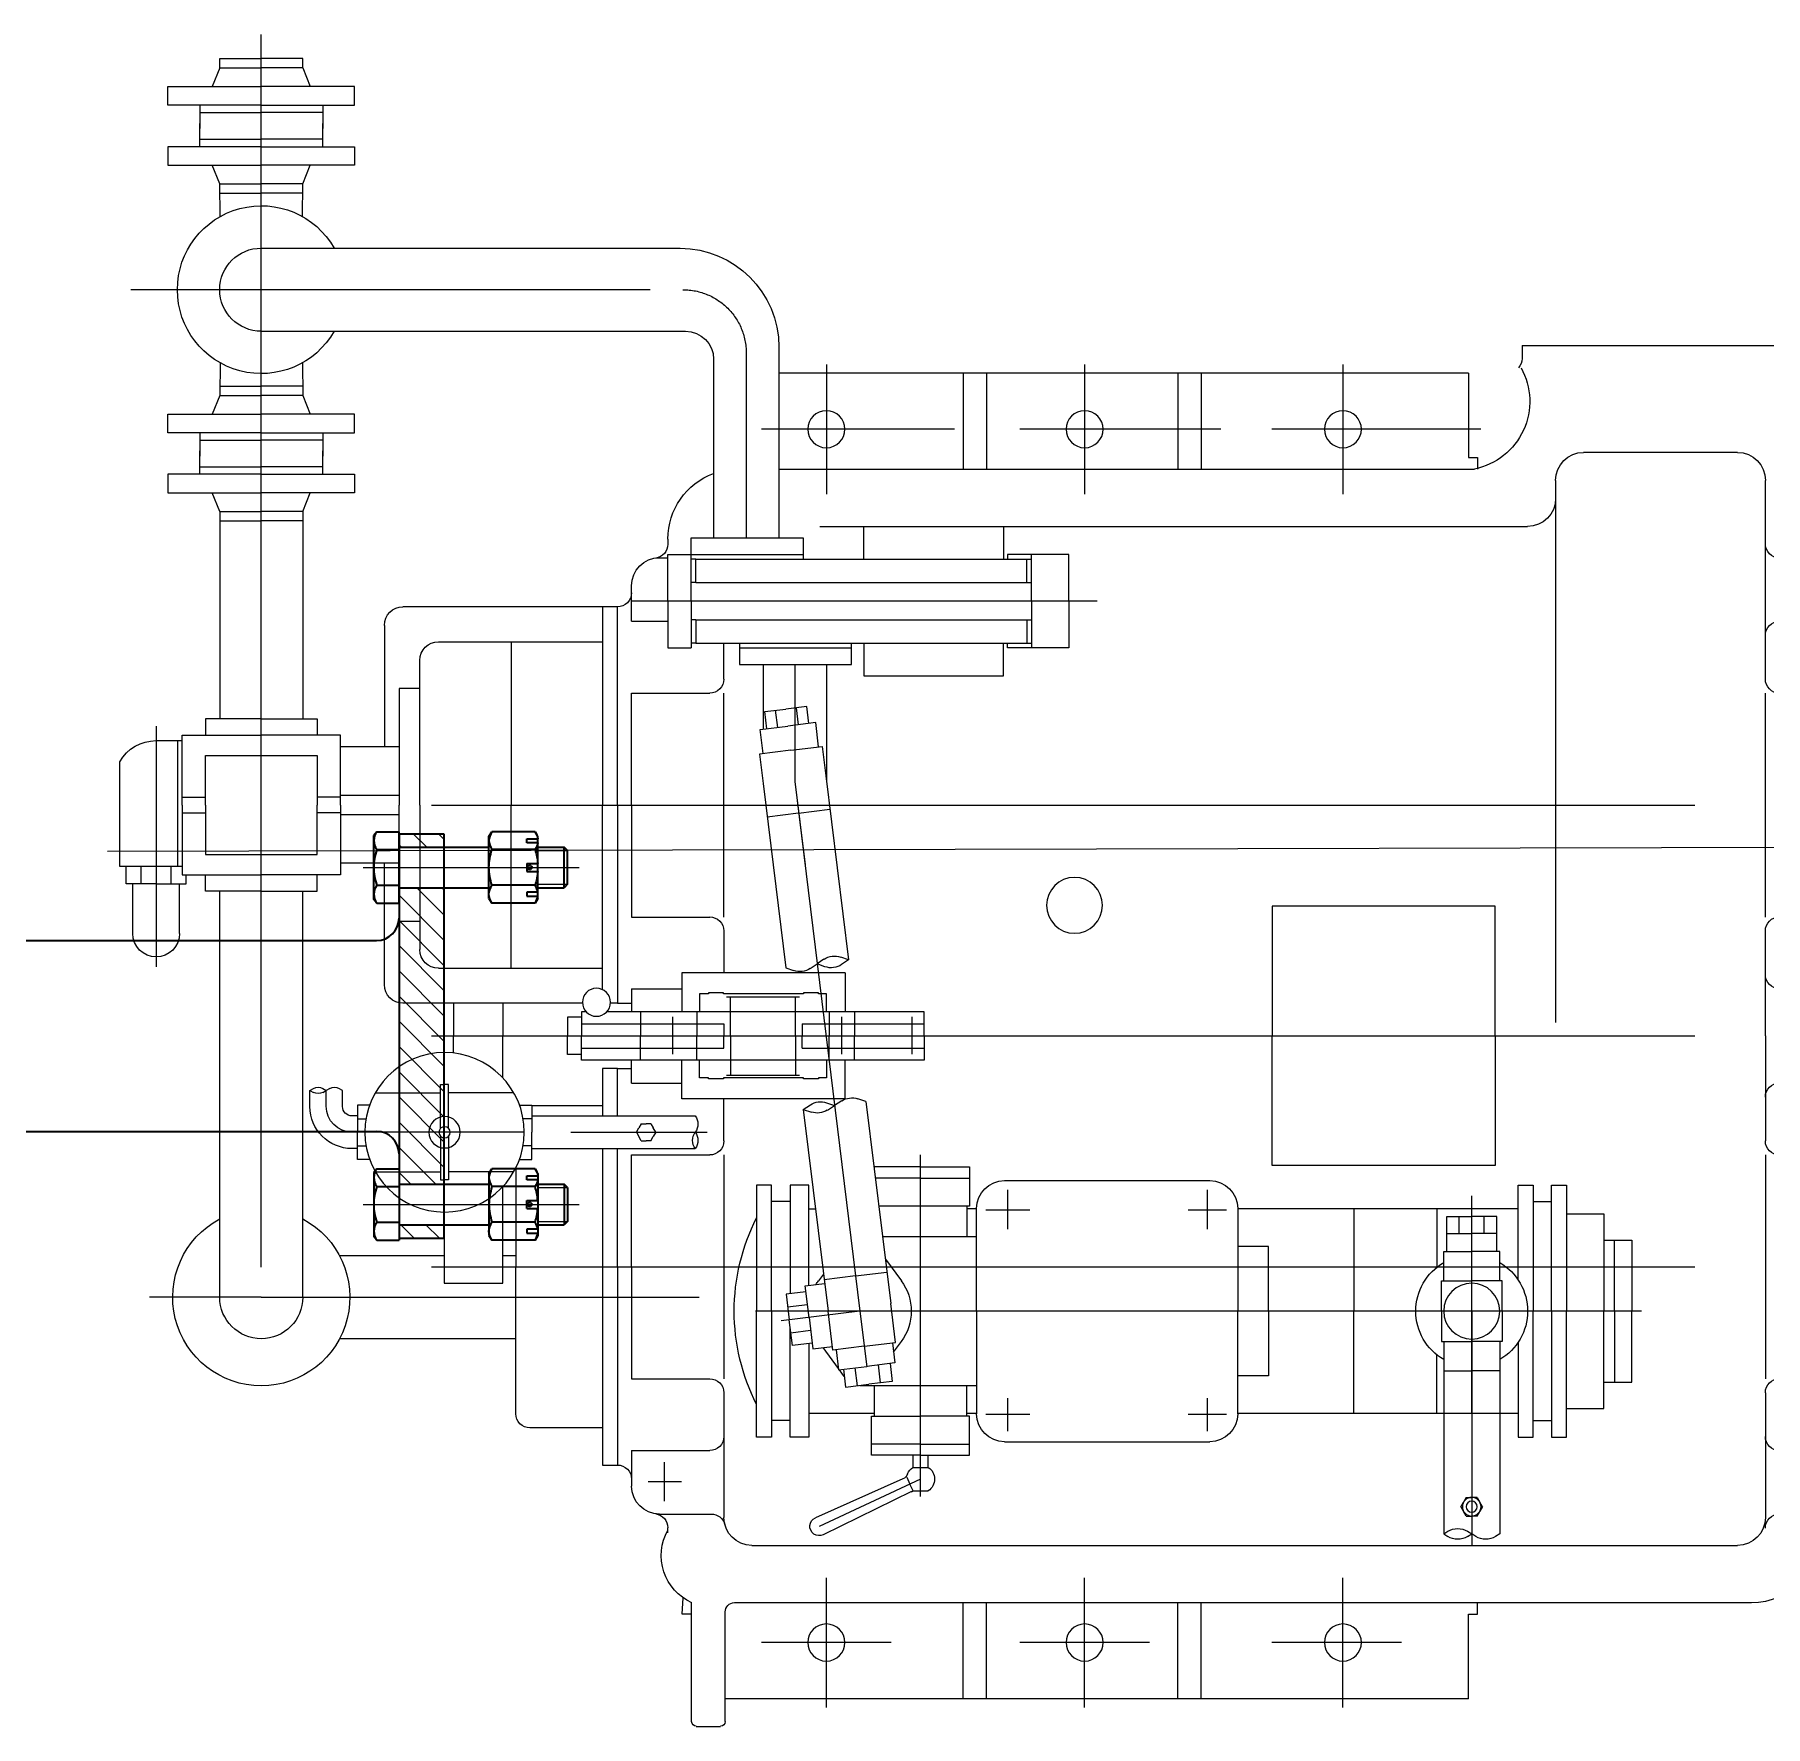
# Model space of a CAD drawing. Extents: x -550205 to -490805, y -239464 to -155364.
# Drawn here: x -529639 to -528097, y -219778 to -218272 of the extents above; entities that cross this region are included whole.
import ezdxf

# ---------------------------------------------------------------- set-up
doc = ezdxf.new("R2010")
doc.units = 0
doc.header["$LTSCALE"] = 500
doc.header["$MEASUREMENT"] = 0
for name, pattern in [('CENTER', [2, 1.25, -0.25, 0.25, -0.25]), ('CENTER0', [18, 15, -1, 1, -1]), ('CENTER2', [1.125, 0.75, -0.125, 0.125, -0.125]), ('CONTINUOUS0', [0]), ('DASH0', [5, 4, -1])]:
    doc.linetypes.add(name, pattern=pattern)
doc.layers.get('0').update_dxf_attribs({"linetype": 'CONTINUOUS', "lineweight": 20})
doc.layers.add('a', color=3, linetype='CONTINUOUS')
doc.layers.add('BASE', color=3, linetype='CONTINUOUS')
doc.layers.add('DIM', color=7, linetype='CONTINUOUS', lineweight=20)

# ---------------------------------------------------------------- blocks, each defined once
blk = doc.blocks.new('00000000000000.2258899')
at = {"layer": 'BASE', "color": 7, "linetype": 'Continuous', "lineweight": 25}
for p, q in [((553618.9, -309464.8), (553618.9, -309570.7)), ((553623.1, -309460.6), (553644.7, -309460.6)), ((553648.8, -309464.8), (553648.8, -309562.4)), ((554310.6, -309485.2), (553648.8, -309485.2)), ((553860.6, -309485.2), (553860.6, -309570.7)), ((553881.4, -309485.2), (553881.4, -309570.7)), ((554051.9, -309485.2), (554051.9, -309570.7)), ((554072.6, -309485.2), (554072.6, -309570.7)), ((554310.6, -309485.2), (554310.6, -309560.3)), ((553610.6, -309560.3), (553611.5, -309574.9)), ((553618.9, -309560.3), (553610.6, -309560.3)), ((554310.6, -309560.3), (554318.9, -309560.3)), ((554318.9, -309560.3), (554318.9, -309570.7)), ((553657.1, -309570.7), (554562.7, -309570.7)), ((553672.5, -309621.7), (554550.3, -309621.7)), ((553597.8, -309632.9), (553597.8, -309637.4)), ((553814.8, -309669.5), (553736.1, -309631.1)), ((554288.7, -309631.9), (554292.4, -309629.6)), ((554288.7, -309777), (554288.7, -309631.9)), ((554288.7, -309631.9), (554292.4, -309634.2)), ((554309.9, -309629.6), (554313.6, -309631.9)), ((554309.9, -309634.2), (554313.6, -309631.9)), ((554317.3, -309629.6), (554313.6, -309631.9)), ((554338.5, -309631.9), (554334.8, -309629.6)), ((554338.5, -309777), (554338.5, -309631.9)), ((553590.3, -309649.5), (553636.4, -309649.5)), ((553647.6, -309757.5), (553647.6, -309646.6)), ((553806.9, -309680.8), (553729.1, -309646.2)), ((554304, -309656.1), (554306.4, -309651.9)), ((554304, -309656.1), (554306.4, -309660.2)), ((554308.8, -309647.8), (554306.4, -309651.9)), ((554308.8, -309647.8), (554313.6, -309647.8)), ((554318.4, -309647.8), (554313.6, -309647.8)), ((554318.4, -309647.8), (554320.8, -309651.9)), ((554323.2, -309656.1), (554320.8, -309651.9)), ((554323.2, -309656.1), (554320.8, -309660.2)), ((554575.2, -309757.5), (554575.2, -309646.6)), ((553816.2, -309670.1), (553813.3, -309676.3)), ((553818.5, -309670.3), (553829.7, -309670.3)), ((554308.8, -309664.4), (554306.4, -309660.2)), ((554308.8, -309664.4), (554313.6, -309664.4)), ((554318.4, -309664.4), (554313.6, -309664.4)), ((554318.4, -309664.4), (554320.8, -309660.2)), ((553565.4, -309706.1), (553565.4, -309674.5)), ((553810.5, -309682.4), (553813.3, -309676.3)), ((553539.6, -309974.9), (553539.6, -309693.1)), ((553539.6, -309693.1), (553552.9, -309693.1)), ((553552.9, -309869.6), (553552.9, -309693.1)), ((553552.9, -309693.1), (553552.9, -309693.1)), ((553822.8, -309701.9), (553779.2, -309701.9)), ((553779.2, -309701.9), (553779.2, -309736.7)), ((553815.9, -309691.1), (553829.7, -309691.1)), ((553816.2, -309691.1), (553816.2, -309701.9)), ((553822.8, -309701.9), (553866.4, -309701.9)), ((553829.5, -309691.1), (553829.5, -309701.9)), ((553866.4, -309701.9), (553866.4, -309736.7)), ((553565.4, -309706.1), (553635.1, -309706.1)), ((553676.7, -309718.1), (553676.7, -309830.2)), ((553690, -309718.1), (553676.7, -309718.1)), ((553690, -309830.2), (553690, -309718.1)), ((553723.2, -309718.1), (553706.6, -309718.1)), ((553706.6, -309718.1), (553706.6, -309816.4)), ((553723.2, -309801.2), (553723.2, -309718.1)), ((553822.8, -309711.8), (553779.2, -309711.8)), ((553822.8, -309711.8), (553866.4, -309711.8)), ((553897.6, -309713.9), (554080.3, -309713.9)), ((554354.9, -309718.1), (554368.2, -309718.1)), ((554354.9, -309802.4), (554354.9, -309718.1)), ((554368.2, -309718.1), (554368.2, -309830.2)), ((554384.8, -309830.2), (554384.8, -309718.1)), ((554384.8, -309718.1), (554398.1, -309718.1)), ((554398.1, -309718.1), (554398.1, -309830.2)), ((553539.6, -309726.4), (553474.9, -309726.4)), ((553706.6, -309732.7), (553690, -309732.7)), ((554368.2, -309732.7), (554384.8, -309732.7)), ((553462.4, -309738.8), (553462.4, -309869.6)), ((553781.7, -309739.2), (553723.2, -309739.2)), ((553779.2, -309736.7), (553822.8, -309736.7)), ((553781.7, -309736.7), (553781.7, -309764.1)), ((553866.4, -309736.7), (553822.8, -309736.7)), ((553863.9, -309736.7), (553863.9, -309764.1)), ((553872.7, -309739.2), (553863.9, -309739.2)), ((553872.7, -309830.2), (553872.7, -309738.8)), ((554105.2, -309738.8), (554105.2, -309830.2)), ((554354.9, -309739.2), (554105.2, -309739.2)), ((554208.6, -309739.2), (554208.6, -309830.2)), ((554282.4, -309739.2), (554282.4, -309791.3)), ((554398.1, -309743.4), (554431.4, -309743.4)), ((554431.4, -309743.4), (554431.4, -309830.2)), ((553754.1, -309778.4), (553756.1, -309762.5)), ((553756.1, -309762.5), (553776.8, -309765.1)), ((553766.5, -309763.8), (553764.5, -309779.7)), ((553768.8, -309764.1), (553872.7, -309764.1)), ((553565.4, -309770), (553635.1, -309770)), ((553565.4, -309869.6), (553565.4, -309770)), ((553647.6, -309969.3), (553647.6, -309770)), ((553749.6, -309779.1), (553736, -309797.7)), ((553747.6, -309795.8), (553749.8, -309777.9)), ((553749.8, -309777.9), (553774.9, -309781)), ((553754.9, -309771.9), (553750.5, -309778)), ((553797.5, -309767.6), (553776.8, -309765.1)), ((553787.2, -309766.3), (553785.2, -309782.3)), ((553795.6, -309783.5), (553797.5, -309767.6)), ((554132.6, -309772.7), (554105.2, -309772.7)), ((554132.6, -309830.2), (554132.6, -309772.7)), ((554288.7, -309803.2), (554288.7, -309777)), ((554288.7, -309777), (554313.6, -309777)), ((554338.5, -309777), (554313.6, -309777)), ((554338.5, -309803.2), (554338.5, -309777)), ((554431.4, -309766.9), (554456.3, -309766.9)), ((554440.7, -309830.2), (554440.7, -309766.9)), ((554456.3, -309766.9), (554456.3, -309830.2)), ((554575.2, -309969.3), (554575.2, -309770)), ((553744.7, -309795.4), (553740.4, -309830.2)), ((553772.7, -309798.9), (553744.7, -309795.4)), ((553799.9, -309784.1), (553774.9, -309781)), ((553797.7, -309801.9), (553799.9, -309784.1)), ((553798.7, -309793.7), (553805.7, -309803.1)), ((553305.4, -309805.7), (553462.4, -309805.7)), ((553708.7, -309799.5), (553705.8, -309822.4)), ((553707.2, -309810.9), (553724.9, -309813.1)), ((553726.3, -309801.6), (553708.7, -309799.5)), ((553723.5, -309824.6), (553726.9, -309796.6)), ((553726.9, -309796.6), (553744.3, -309798.7)), ((553772.7, -309798.9), (553800.6, -309802.3)), ((553800.6, -309802.3), (553796.3, -309837.1)), ((554286.6, -309830.2), (554286.6, -309803.2)), ((554286.6, -309803.2), (554313.6, -309803.2)), ((554340.6, -309803.2), (554313.6, -309803.2)), ((554340.6, -309830.2), (554340.6, -309803.2)), ((553703, -309845.4), (553705.8, -309822.4)), ((553723.5, -309824.6), (553720, -309852.6)), ((553676.7, -309942.3), (553676.7, -309830.2)), ((553690, -309830.2), (553690, -309942.3)), ((553704.4, -309833.9), (553722, -309836.1)), ((553718.3, -310009.8), (553740.4, -309830.2)), ((553774.2, -310016.7), (553796.3, -309837.1)), ((553872.7, -309830.2), (553872.7, -309921.5)), ((554105.2, -309921.5), (554105.2, -309830.2)), ((554132.6, -309830.2), (554132.6, -309887.7)), ((554208.6, -309921.1), (554208.6, -309830.2)), ((554286.6, -309830.2), (554286.6, -309857.2)), ((554340.6, -309830.2), (554340.6, -309857.2)), ((554368.2, -309942.3), (554368.2, -309830.2)), ((554384.8, -309830.2), (554384.8, -309942.3)), ((554398.1, -309942.3), (554398.1, -309830.2)), ((554431.4, -309916.9), (554431.4, -309830.2)), ((554440.7, -309830.2), (554440.7, -309893.4)), ((554456.3, -309893.4), (554456.3, -309830.2)), ((553198.7, -309842.6), (553198.7, -310203.9)), ((553272.6, -309842.6), (553272.6, -310203.9)), ((553398.5, -309855.1), (553450.8, -309855.1)), ((553398.5, -309918.4), (553398.5, -309855.1)), ((553450.8, -309855.1), (553450.8, -309940.9)), ((553720.6, -309847.5), (553703, -309845.4)), ((553706.6, -309942.3), (553706.6, -309845.8)), ((553720, -309852.6), (553737.4, -309854.8)), ((553723.2, -309853), (553723.2, -309942.3)), ((553736.3, -309863.1), (553732, -309857.2)), ((553791.5, -309876.5), (553805.7, -309857.2)), ((554286.6, -309857.2), (554313.6, -309857.2)), ((554288.7, -309857.2), (554288.7, -309883.3)), ((554340.6, -309857.2), (554313.6, -309857.2)), ((554338.5, -309857.2), (554338.5, -309883.3)), ((553462.4, -309957.7), (553462.4, -309869.6)), ((553552.9, -309869.6), (553552.9, -309974.9)), ((553565.4, -309869.6), (553565.4, -309969.3)), ((553764.9, -309861.5), (553737, -309858)), ((553764.9, -309861.5), (553792.9, -309864.9)), ((554282.4, -309921.1), (554282.4, -309869.1)), ((554354.9, -309858), (554354.9, -309942.3)), ((553305.4, -309879.6), (553398.5, -309879.6)), ((553450.8, -309879.6), (553462.4, -309879.6)), ((554132.6, -309887.7), (554105.2, -309887.7)), ((554288.7, -309883.3), (554313.6, -309883.3)), ((554291.3, -309883.3), (554291.3, -309899.4)), ((554338.5, -309883.3), (554313.6, -309883.3)), ((554335.9, -309883.3), (554335.9, -309899.4)), ((553872.7, -309896.2), (553789, -309896.2)), ((553863.9, -309923.6), (553863.9, -309896.2)), ((554291.3, -309899.4), (554313.6, -309899.4)), ((554291.3, -309899.4), (554291.3, -309914.4)), ((554302.4, -309899.4), (554302.4, -309914.4)), ((554335.9, -309899.4), (554313.6, -309899.4)), ((554324.7, -309899.4), (554324.7, -309914.4)), ((554335.9, -309899.4), (554335.9, -309914.4)), ((554431.4, -309893.4), (554456.3, -309893.4)), ((554291.3, -309914.4), (554313.6, -309914.4)), ((554335.9, -309914.4), (554313.6, -309914.4)), ((554398.1, -309916.9), (554431.4, -309916.9)), ((553706.6, -309927.7), (553690, -309927.7)), ((553723.2, -309921.1), (553729.2, -309921.1)), ((553822.8, -309923.6), (553785.7, -309923.6)), ((553866.4, -309923.6), (553822.8, -309923.6)), ((553872.7, -309921.1), (553863.9, -309921.1)), ((553866.4, -309958.5), (553866.4, -309923.6)), ((554354.9, -309921.1), (554105.2, -309921.1)), ((554368.2, -309927.7), (554384.8, -309927.7)), ((553395.4, -309985.9), (553395.4, -309947.1)), ((553395.4, -309947.1), (553398.9, -309947.1)), ((553402.4, -309947.1), (553398.9, -309947.1)), ((553402.4, -309985.9), (553402.4, -309947.1)), ((553690, -309942.3), (553676.7, -309942.3)), ((553723.2, -309942.3), (553706.6, -309942.3)), ((553822.8, -309948.5), (553782.6, -309948.5)), ((553822.8, -309948.5), (553866.4, -309948.5)), ((553897.6, -309946.4), (554080.3, -309946.4)), ((554354.9, -309942.3), (554368.2, -309942.3)), ((554384.8, -309942.3), (554398.1, -309942.3)), ((553337.2, -309954.2), (553395.4, -309954.2)), ((553460.5, -309954.2), (553402.4, -309954.2)), ((553822.8, -309958.5), (553781.4, -309958.5)), ((553822.8, -309958.5), (553866.4, -309958.5)), ((554135.9, -309959.7), (554135.9, -310075.2)), ((554334.4, -309959.7), (554135.9, -309959.7)), ((554334.4, -310075.2), (554334.4, -309959.7)), ((553321.3, -309974.9), (553316.4, -309974.9)), ((553332.1, -309965.3), (553321.3, -309965.3)), ((553321.3, -309965.3), (553321.3, -309989.4)), ((553321.3, -309977.4), (553328.9, -309977.4)), ((553465.7, -309965.3), (553476.5, -309965.3)), ((553476.5, -309977.4), (553468.9, -309977.4)), ((553476.5, -309965.3), (553476.5, -309989.4)), ((553476.5, -309974.9), (553622.1, -309974.9)), ((553565.4, -309969.3), (553635.1, -309969.3)), ((553321.3, -310013.5), (553321.3, -309989.4)), ((553395.4, -309992.9), (553395.4, -310031.8)), ((553402.4, -309992.9), (553402.4, -310031.8)), ((553476.5, -310013.5), (553476.5, -309989.4)), ((553569.7, -309989.4), (553571.9, -309985.7)), ((553569.7, -309989.4), (553571.9, -309993.2)), ((553574, -309981.9), (553571.9, -309985.7)), ((553574, -309996.9), (553571.9, -309993.2)), ((553574, -309981.9), (553578.4, -309981.9)), ((553582.7, -309981.9), (553578.4, -309981.9)), ((553582.7, -309981.9), (553584.8, -309985.7)), ((553582.7, -309996.9), (553584.8, -309993.2)), ((553587, -309989.4), (553584.8, -309985.7)), ((553587, -309989.4), (553584.8, -309993.2)), ((553647.6, -309981.7), (553647.6, -310018.9)), ((554575.2, -310075.2), (554575.2, -309981.7)), ((553321.3, -310003.9), (553316.4, -310003.9)), ((553321.3, -310001.5), (553328.9, -310001.5)), ((553476.5, -310001.5), (553468.9, -310001.5)), ((553476.5, -310003.9), (553622.1, -310003.9)), ((553539.6, -310046.1), (553539.6, -310003.9)), ((553552.9, -310003.9), (553552.9, -310046.1)), ((553574, -309996.9), (553578.4, -309996.9)), ((553582.7, -309996.9), (553578.4, -309996.9)), ((553718.3, -310009.8), (553725.6, -310007.3)), ((553718.3, -310009.8), (553724.8, -310013.9)), ((553739.8, -310009.1), (553746.2, -310013.2)), ((553279, -310012.3), (553279, -310026.6)), ((553279, -310026.6), (553282.2, -310024.8)), ((553279, -310026.6), (553282.2, -310028.4)), ((553290.4, -310024.8), (553293.5, -310026.6)), ((553290.4, -310028.4), (553293.5, -310026.6)), ((553296.7, -310028.4), (553293.5, -310026.6)), ((553308.1, -310026.6), (553304.9, -310028.4)), ((553308.1, -310012.3), (553308.1, -310026.6)), ((553332.1, -310013.5), (553321.3, -310013.5)), ((553337.2, -310024.6), (553395.4, -310024.6)), ((553460.5, -310024.6), (553402.4, -310024.6)), ((553465.7, -310013.5), (553476.5, -310013.5)), ((553539.6, -310012.9), (553476.5, -310012.9)), ((553610.2, -310019.1), (553610.2, -310053.6)), ((553755.6, -310019.1), (553610.2, -310019.1)), ((553739, -310015.6), (553746.2, -310013.2)), ((553752.7, -310017.3), (553746.2, -310013.2)), ((553755.6, -310019.1), (553755.6, -310053.6)), ((553774.2, -310016.7), (553766.9, -310019.1)), ((553395.4, -310031.8), (553398.9, -310031.8)), ((553402.4, -310031.8), (553398.9, -310031.8)), ((553450.8, -310037.9), (553450.8, -310075.2)), ((553565.4, -310033.1), (553565.4, -310046.1)), ((553565.4, -310033.1), (553610.2, -310033.1)), ((553626, -310037.8), (553626, -310053.6)), ((553633.9, -310037.8), (553626, -310037.8)), ((553633.9, -310037), (553633.9, -310037.8)), ((553647.2, -310037), (553633.9, -310037)), ((553647.2, -310037.8), (553647.2, -310037)), ((553718.6, -310037.8), (553647.2, -310037.8)), ((553650.1, -310040.3), (553714.9, -310040.3)), ((553653.4, -310075.2), (553653.4, -310040.3)), ((553711.5, -310075.2), (553711.5, -310040.3)), ((553718.6, -310037), (553718.6, -310037.8)), ((553731.9, -310037), (553718.6, -310037)), ((553731.9, -310037.8), (553731.9, -310037)), ((553738.9, -310037.8), (553731.9, -310037.8)), ((553738.9, -310053.6), (553738.9, -310037.8)), ((553521, -310053.6), (553521, -310075.2)), ((553826.1, -310053.6), (553521, -310053.6)), ((553552.9, -310046.1), (553539.6, -310046.1)), ((553552.9, -310046.1), (553565.4, -310046.1)), ((553565.4, -310046.1), (553565.4, -310053.6)), ((553573.3, -310053.6), (553573.3, -310075.2)), ((553623.5, -310053.6), (553623.5, -310075.2)), ((553741.4, -310053.6), (553741.4, -310075.2)), ((553763.9, -310053.6), (553763.9, -310075.2)), ((553826.1, -310075.2), (553826.1, -310053.6)), ((553398.5, -310075.2), (553398.5, -310060.4)), ((553508.5, -310058.5), (553508.5, -310075.2)), ((553521, -310058.5), (553508.5, -310058.5)), ((553521, -310064.4), (553647.6, -310064.4)), ((553602.3, -310058.8), (553602.3, -310092.1)), ((553647.6, -310064.4), (553647.6, -310075.2)), ((553717.4, -310064.4), (553717.4, -310075.2)), ((553717.4, -310064.4), (553826.1, -310064.4)), ((553752.7, -310058.8), (553752.7, -310092.1)), ((553815.4, -310058.8), (553815.4, -310092.1)), ((553398.5, -310075.2), (553398.5, -310104.2)), ((553450.8, -310104.2), (553450.8, -310075.2)), ((553508.5, -310091.8), (553508.5, -310075.2)), ((553521, -310096.7), (553521, -310075.2)), ((553521, -310086), (553647.6, -310086)), ((553573.3, -310096.7), (553573.3, -310075.2)), ((553623.5, -310096.7), (553623.5, -310075.2)), ((553647.6, -310086), (553647.6, -310075.2)), ((553653.4, -310075.2), (553653.4, -310110)), ((553711.5, -310075.2), (553711.5, -310110)), ((553717.4, -310086), (553717.4, -310075.2)), ((553717.4, -310086), (553826.1, -310086)), ((553741.4, -310096.7), (553741.4, -310075.2)), ((553763.9, -310096.7), (553763.9, -310075.2)), ((553826.1, -310075.2), (553826.1, -310096.7)), ((554135.9, -310190.6), (554135.9, -310075.2)), ((554334.4, -310075.2), (554334.4, -310190.6)), ((554388.3, -310569.7), (554388.3, -310087)), ((554575.2, -310075.2), (554575.2, -310168.6)), ((553521, -310091.8), (553508.5, -310091.8)), ((553525, -310096.7), (553521, -310096.7)), ((553826.1, -310096.7), (553543.5, -310096.7)), ((553565.4, -310104.2), (553565.4, -310096.7)), ((553610.2, -310131.2), (553610.2, -310096.7)), ((553626, -310112.5), (553626, -310096.7)), ((553738.9, -310096.7), (553738.9, -310112.5)), ((553755.6, -310131.2), (553755.6, -310096.7)), ((553521.8, -310104.2), (553361.9, -310104.2)), ((553539.6, -310116.3), (553539.6, -310280.7)), ((553552.9, -310104.2), (553546.7, -310104.2)), ((553552.9, -310280.7), (553552.9, -310104.2)), ((553552.9, -310104.2), (553565.4, -310104.2)), ((553565.4, -310117.2), (553565.4, -310104.2)), ((553565.4, -310117.2), (553610.2, -310117.2)), ((553633.9, -310112.5), (553626, -310112.5)), ((553633.9, -310113.4), (553633.9, -310112.5)), ((553647.2, -310113.4), (553633.9, -310113.4)), ((553647.2, -310112.5), (553647.2, -310113.4)), ((553718.6, -310112.5), (553647.2, -310112.5)), ((553650.1, -310110), (553714.9, -310110)), ((553718.6, -310113.4), (553718.6, -310112.5)), ((553731.9, -310113.4), (553718.6, -310113.4)), ((553731.9, -310112.5), (553731.9, -310113.4)), ((553738.9, -310112.5), (553731.9, -310112.5)), ((553345.3, -310120.8), (553345.3, -310176.9)), ((553755.6, -310131.2), (553610.2, -310131.2)), ((553647.6, -310168.6), (553647.6, -310131.4)), ((553702.7, -310135.9), (553709.7, -310133.4)), ((553393.5, -310135.4), (553539.6, -310135.4)), ((553458.3, -310135.4), (553458.3, -310280.7)), ((553682.5, -310299.8), (553702.7, -310135.9)), ((553724.6, -310135.2), (553730.7, -310139.3)), ((553737.6, -310136.8), (553730.7, -310139.3)), ((553736.8, -310143.4), (553730.7, -310139.3)), ((553738.5, -310306.7), (553758.7, -310142.8)), ((553758.7, -310142.8), (553751.7, -310145.3)), ((553758.7, -310142.8), (553752.5, -310138.6)), ((553376.9, -310176.9), (553376.9, -310152)), ((553121.3, -310166.3), (553121.3, -310210.6)), ((553162.8, -310166.3), (553162.8, -310210.6)), ((553345.3, -310176.9), (553345.3, -310228.8)), ((553376.9, -310176.9), (553358.6, -310176.9)), ((553358.6, -310176.9), (553358.6, -310280.7)), ((553376.9, -310280.7), (553376.9, -310176.9)), ((553565.4, -310181), (553635.1, -310181)), ((553565.4, -310280.7), (553565.4, -310181)), ((553647.6, -310181), (553647.6, -310380.3)), ((554334.4, -310190.6), (554135.9, -310190.6)), ((554575.2, -310181), (554575.2, -310380.3)), ((553115.4, -310210.6), (553115.4, -310225.9)), ((553142.1, -310210.6), (553115.4, -310210.6)), ((553128.7, -310210.6), (553128.7, -310225.9)), ((553142.1, -310210.6), (553168.7, -310210.6)), ((553155.4, -310210.6), (553155.4, -310225.9)), ((553168.7, -310210.6), (553168.7, -310218.4)), ((553185.9, -310203.9), (553185.9, -310218.4)), ((553235.7, -310203.9), (553185.9, -310203.9)), ((553235.7, -310203.9), (553285.5, -310203.9)), ((553285.5, -310203.9), (553285.5, -310218.4)), ((553109.7, -310225.9), (553109.7, -310319.3)), ((553165.1, -310225.9), (553109.7, -310225.9)), ((553161.2, -310338), (553161.2, -310225.9)), ((553165.1, -310218.4), (553235.7, -310218.4)), ((553165.1, -310280.7), (553165.1, -310218.4)), ((553306.3, -310218.4), (553235.7, -310218.4)), ((553306.3, -310280.7), (553306.3, -310218.4)), ((553185.9, -310236.6), (553285.5, -310236.6)), ((553185.9, -310280.7), (553185.9, -310236.6)), ((553285.5, -310236.6), (553285.5, -310280.7)), ((553358.6, -310228.8), (553306.3, -310228.8)), ((553710.7, -310301.5), (553719.9, -310227.3)), ((553358.6, -310272), (553306.3, -310272)), ((553714.2, -310273.4), (553686.2, -310270)), ((553714.2, -310273.4), (553742.1, -310276.9)), ((553165.1, -310273.6), (553185.9, -310273.6)), ((553165.1, -310280.7), (553165.1, -310343)), ((553165.1, -310287.8), (553185.9, -310287.8)), ((553185.9, -310280.7), (553185.9, -310324.8)), ((553306.3, -310273.6), (553285.5, -310273.6)), ((553285.5, -310324.8), (553285.5, -310280.7)), ((553306.3, -310287.8), (553285.5, -310287.8)), ((553306.3, -310280.7), (553306.3, -310343)), ((553358.6, -310384.5), (553358.6, -310280.7)), ((553376.9, -310280.7), (553376.9, -310384.5)), ((553458.3, -310426), (553458.3, -310280.7)), ((553539.6, -310457.2), (553539.6, -310280.7)), ((553552.9, -310280.7), (553552.9, -310457.2)), ((553565.4, -310280.7), (553565.4, -310380.3)), ((553358.6, -310289.3), (553306.3, -310289.3)), ((553679.3, -310326), (553682.5, -310299.8)), ((553738.9, -310405.6), (553738.9, -310303.1)), ((553735.2, -310332.9), (553738.5, -310306.7)), ((553185.9, -310324.8), (553285.5, -310324.8)), ((553358.6, -310332.6), (553306.3, -310332.6)), ((553345.3, -310384.5), (553345.3, -310332.6)), ((553707.3, -310329.5), (553679.3, -310326)), ((553682.5, -310326.4), (553679.9, -310347.9)), ((553707.3, -310329.5), (553735.2, -310332.9)), ((553732, -310332.5), (553729.4, -310354)), ((553142.1, -310338), (553165.1, -310338)), ((553165.1, -310343), (553235.7, -310343)), ((553185.9, -310357.4), (553185.9, -310343)), ((553306.3, -310343), (553235.7, -310343)), ((553285.5, -310357.4), (553285.5, -310343)), ((553679.9, -310347.9), (553704.6, -310350.9)), ((553682.5, -310405.6), (553682.5, -310348.2)), ((553686, -310348.6), (553684.1, -310363.8)), ((553693.4, -310365), (553695.3, -310349.8)), ((553235.7, -310357.4), (553185.9, -310357.4)), ((553198.7, -310533.6), (553198.7, -310357.4)), ((553235.7, -310357.4), (553285.5, -310357.4)), ((553272.6, -310533.6), (553272.6, -310357.4)), ((553684.1, -310363.8), (553702.7, -310366.1)), ((553729.4, -310354), (553704.6, -310350.9)), ((553712.1, -310367.3), (553713.9, -310352.1)), ((553723.2, -310353.2), (553721.4, -310368.4)), ((553565.4, -310380.3), (553635.1, -310380.3)), ((553721.4, -310368.4), (553702.7, -310366.1)), ((553345.3, -310440.6), (553345.3, -310384.5)), ((553376.9, -310384.5), (553358.6, -310384.5)), ((553376.9, -310384.5), (553376.9, -310409.4)), ((553647.6, -310392.8), (553647.6, -310424.8)), ((553772.2, -310395.7), (553896.7, -310395.7)), ((553772.2, -310424.8), (553772.2, -310395.7)), ((553896.7, -310395.7), (553896.7, -310424.8)), ((554575.2, -310392.8), (554575.2, -310569.7)), ((553661.7, -310405.7), (553761.4, -310405.7)), ((553661.7, -310424.8), (553661.7, -310405.7)), ((553761.4, -310405.7), (553761.4, -310424.8)), ((553393.5, -310426), (553539.6, -310426)), ((553597.8, -310420.6), (553618.5, -310420.6)), ((553597.8, -310462.1), (553597.8, -310420.6)), ((553618.5, -310462.1), (553618.5, -310420.6)), ((553622.7, -310424.8), (553618.5, -310424.8)), ((553622.7, -310445.5), (553622.7, -310424.8)), ((553622.7, -310424.8), (553917.5, -310424.8)), ((553661.7, -310420.6), (553761.4, -310420.6)), ((553900.1, -310420.6), (553900.1, -310424.8)), ((553921.7, -310420.6), (553900.1, -310420.6)), ((553917.5, -310424.8), (553921.7, -310424.8)), ((553917.5, -310445.5), (553917.5, -310424.8)), ((553954.9, -310420.6), (553921.7, -310420.6)), ((553921.7, -310462.1), (553921.7, -310420.6)), ((553954.9, -310462.1), (553954.9, -310420.6)), ((553552.9, -310457.2), (553361.9, -310457.2)), ((553552.9, -310457.2), (553552.9, -310457.2)), ((553565.4, -310444.2), (553597.9, -310444.2)), ((553565.4, -310444.2), (553565.4, -310475.9)), ((553622.7, -310445.5), (553618.5, -310445.5)), ((553622.7, -310445.5), (553917.5, -310445.5)), ((553917.5, -310445.5), (553921.7, -310445.5)), ((553597.8, -310462.1), (553597.8, -310503.7)), ((553618.5, -310462.1), (553618.5, -310503.7)), ((553921.7, -310462.1), (553921.7, -310503.7)), ((553954.9, -310462.1), (553954.9, -310503.7)), ((553622.7, -310478.8), (553618.5, -310478.8)), ((553622.7, -310478.8), (553622.7, -310499.5)), ((553622.7, -310478.8), (553917.5, -310478.8)), ((553917.5, -310478.8), (553921.7, -310478.8)), ((553917.5, -310478.8), (553917.5, -310499.5)), ((553590.3, -310500.8), (553597.8, -310500.8)), ((553597.8, -310503.7), (553618.5, -310503.7)), ((553622.7, -310499.5), (553618.5, -310499.5)), ((553618.5, -310503.7), (553618.5, -310518.6)), ((553618.5, -310503.7), (553718.2, -310503.7)), ((553622.7, -310499.5), (553917.5, -310499.5)), ((553718.2, -310518.6), (553718.2, -310499.5)), ((553772.2, -310499.5), (553772.2, -310528.6)), ((553896.7, -310528.6), (553896.7, -310499.5)), ((553900.1, -310503.7), (553900.1, -310499.5)), ((553921.7, -310503.7), (553900.1, -310503.7)), ((553917.5, -310499.5), (553921.7, -310499.5)), ((553954.9, -310503.7), (553921.7, -310503.7)), ((553597.8, -310517.4), (553597.8, -310512.9)), ((553618.5, -310518.6), (553718.2, -310518.6)), ((553638.5, -310677.5), (553638.5, -310518.6)), ((553696.6, -310688.3), (553696.6, -310518.6)), ((553198.7, -310533.6), (553235.7, -310533.6)), ((553198.7, -310541.9), (553198.7, -310533.6)), ((553272.6, -310533.6), (553235.7, -310533.6)), ((553272.6, -310541.9), (553272.6, -310533.6)), ((553733.1, -310528.6), (554363.4, -310528.6)), ((553772.2, -310528.6), (553896.7, -310528.6)), ((553198.7, -310541.9), (553192.1, -310558.5)), ((553198.7, -310541.9), (553235.7, -310541.9)), ((553272.6, -310541.9), (553235.7, -310541.9)), ((553272.6, -310541.9), (553279.3, -310558.5)), ((553152.6, -310558.5), (553235.7, -310558.5)), ((553152.6, -310575.1), (553152.6, -310558.5)), ((553318.7, -310558.5), (553235.7, -310558.5)), ((553318.7, -310575.1), (553318.7, -310558.5)), ((553235.7, -310575.1), (553152.6, -310575.1)), ((553180.9, -310575.1), (553180.9, -310595.9)), ((553235.7, -310575.1), (553318.7, -310575.1)), ((553290.5, -310575.1), (553290.5, -310595.9)), ((553696.6, -310579.7), (553925.3, -310579.7)), ((553860.6, -310665.2), (553860.6, -310579.7)), ((553881.4, -310665.2), (553881.4, -310579.7)), ((553925.3, -310579.7), (554202, -310579.7)), ((554051.9, -310665.2), (554051.9, -310579.7)), ((554072.6, -310665.2), (554072.6, -310579.7)), ((554109.7, -310579.7), (554316.1, -310579.7)), ((554318.9, -310590), (554318.9, -310579.7)), ((553180.9, -310581.7), (553235.7, -310581.7)), ((553180.9, -310612.1), (553180.9, -310591.3)), ((553290.5, -310581.7), (553235.7, -310581.7)), ((553290.5, -310612.1), (553290.5, -310591.3)), ((554310.6, -310665.2), (554310.6, -310590)), ((554310.6, -310590), (554318.9, -310590)), ((554550.3, -310594.6), (554413.2, -310594.6)), ((553235.7, -310612.1), (553152.6, -310612.1)), ((553152.6, -310612.1), (553152.6, -310628.7)), ((553180.9, -310605.4), (553235.7, -310605.4)), ((553290.5, -310605.4), (553235.7, -310605.4)), ((553235.7, -310612.1), (553318.7, -310612.1)), ((553318.7, -310612.1), (553318.7, -310628.7)), ((553152.6, -310628.7), (553235.7, -310628.7)), ((553198.7, -310645.3), (553192.1, -310628.7)), ((553318.7, -310628.7), (553235.7, -310628.7)), ((553272.6, -310645.3), (553279.3, -310628.7)), ((553198.7, -310645.3), (553235.7, -310645.3)), ((553199, -310674.3), (553198.7, -310645.3)), ((553198.7, -310653.6), (553235.7, -310653.6)), ((553272.6, -310645.3), (553235.7, -310645.3)), ((553272.6, -310653.6), (553235.7, -310653.6)), ((553272.4, -310674.3), (553272.6, -310645.3)), ((554310.6, -310665.2), (553696.6, -310665.2)), ((554358.4, -310689.7), (554358.4, -310678.2)), ((553235.7, -310702.4), (553613.6, -310702.4)), ((554358.4, -310689.7), (554625, -310689.7)), ((553235.7, -310776.3), (553608.6, -310776.3)), ((553199, -310804.5), (553198.7, -310833.5)), ((553272.4, -310804.5), (553272.6, -310833.5)), ((553198.7, -310825.2), (553235.7, -310825.2)), ((553272.6, -310825.2), (553235.7, -310825.2)), ((553198.7, -310833.5), (553192.1, -310850.1)), ((553198.7, -310833.5), (553235.7, -310833.5)), ((553272.6, -310833.5), (553235.7, -310833.5)), ((553272.6, -310833.5), (553279.3, -310850.1)), ((553152.6, -310850.1), (553235.7, -310850.1)), ((553152.6, -310866.7), (553152.6, -310850.1)), ((553318.7, -310850.1), (553235.7, -310850.1)), ((553318.7, -310866.7), (553318.7, -310850.1)), ((553235.7, -310866.7), (553152.6, -310866.7)), ((553180.9, -310866.7), (553180.9, -310887.4)), ((553180.9, -310873.3), (553235.7, -310873.3)), ((553235.7, -310866.7), (553318.7, -310866.7)), ((553290.5, -310873.3), (553235.7, -310873.3)), ((553290.5, -310866.7), (553290.5, -310887.4)), ((553180.9, -310903.6), (553180.9, -310882.9)), ((553290.5, -310903.6), (553290.5, -310882.9)), ((553152.6, -310903.6), (553152.6, -310920.2)), ((553235.7, -310903.6), (553152.6, -310903.6)), ((553180.9, -310897), (553235.7, -310897)), ((553290.5, -310897), (553235.7, -310897)), ((553235.7, -310903.6), (553318.7, -310903.6)), ((553318.7, -310903.6), (553318.7, -310920.2)), ((553152.6, -310920.2), (553235.7, -310920.2)), ((553198.7, -310936.9), (553192.1, -310920.2)), ((553318.7, -310920.2), (553235.7, -310920.2)), ((553272.6, -310936.9), (553279.3, -310920.2)), ((553198.7, -310936.9), (553198.7, -310945.2)), ((553198.7, -310936.9), (553235.7, -310936.9)), ((553198.7, -310945.2), (553235.7, -310945.2)), ((553272.6, -310936.9), (553235.7, -310936.9)), ((553272.6, -310945.2), (553235.7, -310945.2)), ((553272.6, -310936.9), (553272.6, -310945.2))]:
    blk.add_line(p, q, dxfattribs=at)
at = {"layer": 'BASE', "color": 5, "linetype": 'CENTER2', "ltscale": 3}
for p, q in [((553738.9, -309477.4), (553738.9, -309592.9)), ((553968.9, -309477.4), (553968.9, -309592.9)), ((554198.9, -309477.4), (554198.9, -309592.9)), ((553796.6, -309535.2), (553681.2, -309535.2)), ((554026.6, -309535.2), (553911.2, -309535.2)), ((554251.1, -309535.2), (554135.7, -309535.2)), ((554313.6, -309830.2), (554313.6, -309621.7)), ((553822.8, -309680.7), (553732.5, -309638.6)), ((553594.5, -309695.8), (553594.5, -309660.9)), ((553822.8, -309665.3), (553822.8, -309969.3)), ((553580.1, -309678.6), (553609.9, -309678.6)), ((553900.5, -309723.4), (553900.5, -309752.8)), ((554078.2, -309723.4), (554078.2, -309752.8)), ((553881, -309738.4), (553920, -309738.4)), ((554061.1, -309738.4), (554095.3, -309738.4)), ((553768.8, -309830.2), (553698.7, -309821.5)), ((554464.7, -309830.2), (553675.9, -309830.2)), ((553710.7, -310301.5), (553768.8, -309830.2)), ((553235.7, -309842.6), (553136.3, -309842.6)), ((553235.7, -309842.6), (553625.7, -309842.6)), ((553235.7, -309869.2), (553235.7, -310966.5)), ((553387.4, -309869.6), (554727.2, -309869.6)), ((553900.5, -309903.2), (553900.5, -309938.1)), ((554078.2, -309903.2), (554078.2, -309938.1)), ((553398.5, -309918.4), (553398.9, -310060.4)), ((553881, -309920.3), (553920, -309920.3)), ((554061.1, -309920.3), (554095.3, -309920.3)), ((553469.9, -309989.4), (553327.9, -309989.4)), ((553511.4, -309989.4), (553632.8, -309989.4)), ((553387.4, -310075.2), (555362, -310075.2)), ((553387.4, -310280.7), (554727.2, -310280.7)), ((553710.7, -310405.6), (553710.7, -310301.5)), ((553980, -310462.1), (553566.1, -310462.1)), ((553667.5, -310682.9), (553667.5, -310518.6)), ((553738.9, -310672.9), (553738.9, -310557.4)), ((553968.9, -310672.9), (553968.9, -310557.4)), ((554198.9, -310672.9), (554198.9, -310557.4)), ((553796.6, -310615.2), (553681.2, -310615.2)), ((553853, -310615.2), (553737.6, -310615.2)), ((554026.6, -310615.2), (553911.2, -310615.2)), ((554090.1, -310615.2), (553974.6, -310615.2)), ((554251.1, -310615.2), (554135.7, -310615.2)), ((554321.6, -310615.2), (554206.2, -310615.2)), ((553581.9, -310739.4), (553119.4, -310739.4))]:
    blk.add_line(p, q, dxfattribs=at)
at = {"layer": 'BASE', "color": 7, "linetype": 'CENTER0', "lineweight": 25}
for p, q in [((554313.6, -309738.8), (554313.6, -309921.5)), ((553768.8, -309830.2), (553774.9, -309780.7)), ((554313.6, -309830.2), (554313.6, -309932.8)), ((553293.5, -310012.7), (553293.5, -310026.6)), ((553142.1, -310350.8), (553142.1, -310136.7))]:
    blk.add_line(p, q, dxfattribs=at)
at = {"layer": 'BASE', "color": 7, "linetype": 'DASH0', "lineweight": 25}
for p in [(553406.8, -310060), (553406.8, -310104.2)]:
    blk.add_line(p, (553406.8, -310075.2), dxfattribs=at)
at = {"layer": 'BASE', "color": 7, "linetype": 'Continuous', "lineweight": 25}
for centre, radius in [((553738.9, -309535.2), 16.5), ((553968.9, -309535.2), 16.5), ((554198.9, -309535.2), 16.5), ((554313.6, -309656.1), 8.3), ((554313.6, -309656.1), 4.98), ((554313.6, -309830.2), 24.9), ((553398.9, -309989.4), 71), ((553398.9, -309989.4), 14), ((553398.9, -309989.4), 4.98), ((553534.2, -310105.1), 12.5), ((553959.9, -310191.4), 24.9), ((553738.9, -310615.2), 16.5), ((553968.9, -310615.2), 16.5), ((554198.9, -310615.2), 16.5)]:
    blk.add_circle(centre, radius, dxfattribs=at)
for centre, radius, start, end in [((553623.1, -309464.8), 4.15, 90, 180), ((553644.7, -309464.8), 4.15, 0, 90), ((553657.1, -309562.4), 8.3, 180, 270), ((553637.9, -309612.6), 46, 114.2986, 209.3981), ((554562.7, -309632.9), 62.3, 0, 90), ((553672.5, -309646.6), 24.9, 90, 180), ((554550.3, -309646.6), 24.9, 0, 90), ((553585.3, -309637.4), 12.5, 277.662, 0), ((553636.4, -309637.1), 12.5, 270, 345.189), ((553732.5, -309638.6), 8.3, 64.0097, 245.991), ((554301.1, -309643.7), 16.6, 58.2498, 121.75), ((554301.1, -309620.1), 16.6, 238.25, 301.75), ((554326, -309643.7), 16.6, 58.2498, 121.75), ((554587.6, -309637.1), 12.5, 180, 270), ((553590.3, -309674.5), 24.9, 90, 180), ((553818.5, -309662), 8.3, 244.009, 270), ((553822.8, -309680.7), 12.5, 303.558, 56.4425), ((553552.9, -309680.7), 12.5, 270, 0), ((553803.6, -309688.4), 8.3, 21.8004, 65.9904), ((553822.8, -309680.7), 12.5, 201.799, 236.442), ((553635.1, -309718.6), 12.5, 0, 90), ((553897.6, -309738.8), 24.9, 90, 180), ((554080.3, -309738.8), 24.9, 0, 90), ((554587.6, -309718.6), 12.5, 90, 180), ((553474.9, -309738.8), 12.5, 90, 180), ((553847.7, -309832.1), 191, 153.586, 179.423), ((553235.7, -309842.6), 78.9, 297.932, 242.068), ((553635.1, -309757.5), 12.5, 270, 0), ((554587.6, -309757.5), 12.5, 180, 270), ((554313.6, -309830.2), 49.8, 120.002, 239.998), ((554313.6, -309830.2), 49.8, 299.998, 60.0018), ((553235.7, -309842.6), 37, 0, 180), ((553768.8, -309830.2), 45.7, 323.725, 36.2753), ((553847.7, -309828.2), 191, 180.577, 206.414), ((553768.8, -309830.2), 45.7, 211.172, 216.275), ((553897.6, -309921.5), 24.9, 180, 270), ((554080.3, -309921.5), 24.9, 270, 0), ((553316.4, -310012.3), 37.4, 90, 180), ((553632.3, -309982.1), 12.5, 144.314, 215.685), ((553612, -309982.1), 12.5, 324.314, 35.6858), ((553635.1, -309981.7), 12.5, 0, 90), ((554587.6, -309981.7), 12.5, 90, 180), ((553316.8, -310012.7), 23.3, 90, 180), ((553612, -309996.7), 12.5, 324.314, 35.6852), ((553316.4, -310012.3), 8.3, 90, 180), ((553730.8, -310023.1), 16.6, 57.3581, 108.503), ((553286.3, -310032.1), 8.3, 60.2649, 119.735), ((553733.7, -309999.9), 16.6, 237.445, 288.589), ((553761.6, -310003.4), 16.6, 237.358, 288.503), ((554587.6, -310020.7), 12.5, 180, 270), ((553286.3, -310021.2), 8.3, 240.265, 299.735), ((553300.8, -310021.2), 8.3, 240.265, 299.735), ((553361.9, -310120.8), 16.6, 90, 180), ((554587.6, -310129.7), 12.5, 90, 180), ((553715.3, -310149), 16.6, 56.09, 109.737), ((553142.1, -310166.3), 20.8, 0, 180), ((553393.5, -310152), 16.6, 90, 180), ((553746.1, -310129.6), 16.6, 236.09, 289.737), ((553743.3, -310152.4), 16.6, 56.2122, 109.859), ((553635.1, -310168.6), 12.5, 270, 0), ((554587.6, -310168.6), 12.5, 180, 270), ((553142.1, -310300.6), 37.4, 209.926, 270), ((553635.1, -310392.8), 12.5, 0, 90), ((554587.6, -310392.8), 12.5, 90, 180), ((553393.5, -310409.4), 16.6, 180, 270), ((553361.9, -310440.6), 16.6, 180, 270), ((554587.6, -310431.7), 12.5, 180, 270), ((553552.9, -310469.6), 12.5, 0, 90), ((553590.3, -310475.9), 24.9, 180, 270), ((553585.3, -310512.9), 12.5, 0, 82.3383), ((554587.6, -310513.2), 12.5, 90, 180), ((553660.1, -310517.4), 62.3, 180, 249.716), ((554363.4, -310553.5), 24.9, 0, 90), ((554303.9, -310639.9), 61.4, 330.8831, 78.5534), ((554413.2, -310569.7), 24.9, 180, 270), ((554550.3, -310569.7), 24.9, 270, 0), ((553235.7, -310739.4), 74.7, 29.6332, 330.367), ((554346, -310678.2), 12.5, 0, 42.8332), ((553608.6, -310688.3), 88, 270, 0), ((553613.6, -310677.5), 24.9, 270, 0), ((553235.7, -310739.4), 37, 90, 270)]:
    blk.add_arc(centre, radius, start, end, dxfattribs=at)
at = {"layer": 'BASE', "color": 5, "linetype": 'CENTER2', "ltscale": 3}
blk.add_arc((553611.1, -310682.9), 56.5, 270, 0, dxfattribs=at)
blk = doc.blocks.new('A$C793471EF')
at = {"linetype": 'Continuous', "lineweight": -3}
h = blk.add_hatch(dxfattribs=at)
h.set_pattern_fill('ANSI31', color=8, scale=5, angle=90, style=0)
h.set_pattern_definition([(135, (-192599.873, -120636.559), (-11.2253202, -11.2253202), [])])
h.paths.add_polyline_path([(-9600.9, -2667.8), (-9600.9, -2679.8), (-9640.9, -2679.8), (-9640.9, -2667.8)])
h.paths.add_polyline_path([(-9600.9, -2631.8), (-9640.9, -2631.8), (-9640.9, -2618), (-9640.9, -2499.8), (-9600.9, -2499.8)])
h.paths.add_polyline_path([(-9600.9, -2499.8), (-9640.9, -2499.8), (-9640.9, -2367.8), (-9600.9, -2367.8)])
h.paths.add_polyline_path([(-9600.9, -2319.8), (-9600.9, -2331.8), (-9640.9, -2331.8), (-9640.9, -2319.8)])
at = {"color": 7, "linetype": 'Continuous', "lineweight": -3}
for p, q in [((-9517.2, -2334.8), (-9490.9, -2334.8)), ((-9517.2, -2364.8), (-9490.9, -2364.8)), ((-9517.2, -2634.8), (-9490.9, -2634.8)), ((-9517.2, -2664.8), (-9490.9, -2664.8))]:
    blk.add_line(p, q, dxfattribs=at)
at = {"color": 5, "linetype": 'CENTER', "lineweight": 13, "ltscale": 20}
for p, q in [((-9672.9, -2349.8), (-9480.4, -2349.8)), ((-9672.9, -2649.8), (-9480.4, -2649.8))]:
    blk.add_line(p, q, dxfattribs=at)
at = {"layer": 'a', "color": 1, "linetype": 'Continuous', "lineweight": 35}
for p, q in [((-9660.8, -2318), (-9663.4, -2321.3)), ((-9663.4, -2378.2), (-9663.4, -2321.3)), ((-9660.8, -2318), (-9640.9, -2318)), ((-9640.9, -2381.5), (-9640.9, -2318)), ((-9560.9, -2322.3), (-9558.4, -2318)), ((-9560.9, -2377.3), (-9560.9, -2322.3)), ((-9519.6, -2318), (-9558.4, -2318)), ((-9527.2, -2324.2), (-9517.2, -2324.2)), ((-9527.2, -2327.8), (-9527.2, -2324.2)), ((-9517.2, -2322.3), (-9519.6, -2318)), ((-9517.2, -2377.3), (-9517.2, -2322.3)), ((-9660.8, -2333.9), (-9640.9, -2333.9)), ((-9519.6, -2333.9), (-9558.4, -2333.9)), ((-9517.2, -2327.8), (-9527.2, -2327.8)), ((-9517.2, -2331.8), (-9493.9, -2331.8)), ((-9493.9, -2367.8), (-9493.9, -2331.8)), ((-9490.9, -2334.8), (-9493.9, -2331.8)), ((-9490.9, -2364.8), (-9490.9, -2334.8)), ((-9527.2, -2346.3), (-9517.2, -2346.3)), ((-9527.2, -2346.3), (-9527.2, -2353.3)), ((-9527.2, -2353.3), (-9517.2, -2353.3)), ((-9660.8, -2365.6), (-9640.9, -2365.6)), ((-9519.6, -2365.6), (-9558.4, -2365.6)), ((-9527.2, -2371.7), (-9527.2, -2375.3)), ((-9517.2, -2371.7), (-9527.2, -2371.7)), ((-9517.2, -2367.8), (-9493.9, -2367.8)), ((-9490.9, -2364.8), (-9493.9, -2367.8)), ((-9660.8, -2381.5), (-9663.4, -2378.2)), ((-9660.8, -2381.5), (-9640.9, -2381.5)), ((-9560.9, -2377.3), (-9558.4, -2381.5)), ((-9519.6, -2381.5), (-9558.4, -2381.5)), ((-9527.2, -2375.3), (-9517.2, -2375.3)), ((-9517.2, -2377.3), (-9519.6, -2381.5)), ((-9660.8, -2618), (-9663.4, -2621.3)), ((-9660.8, -2618), (-9640.9, -2618)), ((-9640.9, -2618), (-9640.9, -2681.5)), ((-9560.9, -2622.3), (-9558.4, -2618)), ((-9519.6, -2618), (-9558.4, -2618)), ((-9517.2, -2622.3), (-9519.6, -2618)), ((-9663.4, -2621.3), (-9663.4, -2678.2)), ((-9660.8, -2633.9), (-9640.9, -2633.9)), ((-9560.9, -2622.3), (-9560.9, -2677.3)), ((-9519.6, -2633.9), (-9558.4, -2633.9)), ((-9527.2, -2624.2), (-9517.2, -2624.2)), ((-9527.2, -2627.8), (-9527.2, -2624.2)), ((-9517.2, -2627.8), (-9527.2, -2627.8)), ((-9517.2, -2622.3), (-9517.2, -2677.3)), ((-9517.2, -2631.8), (-9493.9, -2631.8)), ((-9493.9, -2631.8), (-9493.9, -2667.8)), ((-9490.9, -2634.8), (-9493.9, -2631.8)), ((-9490.9, -2634.8), (-9490.9, -2664.8)), ((-9527.2, -2646.3), (-9517.2, -2646.3)), ((-9527.2, -2653.3), (-9527.2, -2646.3)), ((-9660.8, -2665.6), (-9640.9, -2665.6)), ((-9519.6, -2665.6), (-9558.4, -2665.6)), ((-9527.2, -2653.3), (-9517.2, -2653.3)), ((-9490.9, -2664.8), (-9493.9, -2667.8)), ((-9660.8, -2681.5), (-9663.4, -2678.2)), ((-9660.8, -2681.5), (-9640.9, -2681.5)), ((-9560.9, -2677.3), (-9558.4, -2681.5)), ((-9519.6, -2681.5), (-9558.4, -2681.5)), ((-9527.2, -2671.7), (-9527.2, -2675.3)), ((-9517.2, -2671.7), (-9527.2, -2671.7)), ((-9527.2, -2675.3), (-9517.2, -2675.3)), ((-9517.2, -2677.3), (-9519.6, -2681.5)), ((-9517.2, -2667.8), (-9493.9, -2667.8))]:
    blk.add_line(p, q, dxfattribs=at)
for centre in [(-9524.5, -2349.8), (-9524.5, -2649.8)]:
    blk.add_circle(centre, 1.84, dxfattribs=at)
for centre, radius, start, end in [((-9649.8, -2325.9), 13.5, 144.1015, 215.8985), ((-9613.1, -2349.8), 50.3, 161.5994, 198.4006), ((-9649.8, -2373.6), 13.5, 144.1015, 215.8985), ((-9649.8, -2625.9), 13.5, 144.1015, 215.8985), ((-9613.1, -2649.8), 50.3, 161.5994, 198.4006), ((-9649.8, -2673.6), 13.5, 144.1015, 215.8985)]:
    blk.add_arc(centre, radius, start, end, dxfattribs=at)
for points in [[(-9558.4, -2318), (-9559.6, -2320.6), (-9562.1, -2325.9), (-9559.6, -2331.2), (-9558.4, -2333.9)], [(-9519.6, -2318), (-9518.7, -2320.1), (-9517.7, -2322.1), (-9517.3, -2324.2)], [(-9558.4, -2365.6), (-9559.6, -2360.3), (-9562.1, -2349.8), (-9559.6, -2339.2), (-9558.4, -2333.9)], [(-9517.3, -2327.8), (-9517.7, -2329.8), (-9518.7, -2331.8), (-9519.6, -2333.9)], [(-9519.6, -2333.9), (-9518.7, -2338), (-9517.7, -2342.1), (-9517.3, -2346.3)], [(-9517.3, -2353.3), (-9517.7, -2357.4), (-9518.7, -2361.5), (-9519.6, -2365.6)], [(-9558.4, -2381.5), (-9559.6, -2378.9), (-9562.1, -2373.6), (-9559.6, -2368.3), (-9558.4, -2365.6)], [(-9517.3, -2371.7), (-9517.7, -2369.7), (-9518.7, -2367.7), (-9519.6, -2365.6)], [(-9519.6, -2381.5), (-9518.7, -2379.4), (-9517.7, -2377.4), (-9517.3, -2375.3)], [(-9558.4, -2618), (-9559.6, -2620.6), (-9562.1, -2625.9), (-9559.6, -2631.2), (-9558.4, -2633.9)], [(-9519.6, -2618), (-9518.7, -2620.1), (-9517.7, -2622.1), (-9517.3, -2624.2)], [(-9558.4, -2633.9), (-9559.6, -2639.2), (-9562.1, -2649.8), (-9559.6, -2660.3), (-9558.4, -2665.6)], [(-9517.3, -2627.8), (-9517.7, -2629.8), (-9518.7, -2631.8), (-9519.6, -2633.9)], [(-9517.3, -2646.3), (-9517.7, -2642.1), (-9518.7, -2638), (-9519.6, -2633.9)], [(-9558.4, -2681.5), (-9559.6, -2678.9), (-9562.1, -2673.6), (-9559.6, -2668.3), (-9558.4, -2665.6)], [(-9519.6, -2665.6), (-9518.7, -2661.5), (-9517.7, -2657.4), (-9517.3, -2653.3)], [(-9517.3, -2671.7), (-9517.7, -2669.7), (-9518.7, -2667.7), (-9519.6, -2665.6)], [(-9519.6, -2681.5), (-9518.7, -2679.4), (-9517.7, -2677.4), (-9517.3, -2675.3)]]:
    blk.add_open_spline(points, degree=3, dxfattribs=at)
at = {"layer": 'DIM', "color": 1, "lineweight": 35}
for p, q in [((-9640.9, -2319.8), (-9640.9, -2679.8)), ((-9640.9, -2319.8), (-9600.9, -2319.8)), ((-9600.9, -2319.8), (-9600.9, -2679.8)), ((-9640.9, -2331.8), (-9561.2, -2331.8)), ((-9640.9, -2367.8), (-9560.9, -2367.8)), ((-10240.9, -2414.8), (-9660.9, -2414.8)), ((-10240.9, -2584.8), (-9660.9, -2584.8)), ((-9640.9, -2631.8), (-9560.9, -2631.8)), ((-9640.9, -2667.8), (-9561.2, -2667.8)), ((-9640.9, -2679.8), (-9600.9, -2679.8))]:
    blk.add_line(p, q, dxfattribs=at)
for centre, start, end in [((-9660.9, -2394.8), 270, 0), ((-9660.9, -2604.8), 0, 90)]:
    blk.add_arc(centre, 20, start, end, dxfattribs=at)
at = {"color": 1, "linetype": 'CONTINUOUS0', "lineweight": 25, "xscale": -1, "rotation": 180}
blk.add_blockref('00000000000000.2258899', (-562999.3, -312574.9), dxfattribs=at)

msp = doc.modelspace()

# ---------------------------------------------------------------- linework, layer by layer
msp.add_line((-529573.5, -218999), (-527787.6, -218995))

# ---------------------------------------------------------------- block references
at = {"lineweight": 20, "ltscale": 25}
msp.add_blockref('A$C793471EF', (-519673.1, -216663.8), dxfattribs=at)

doc.saveas('drawing.dxf')
